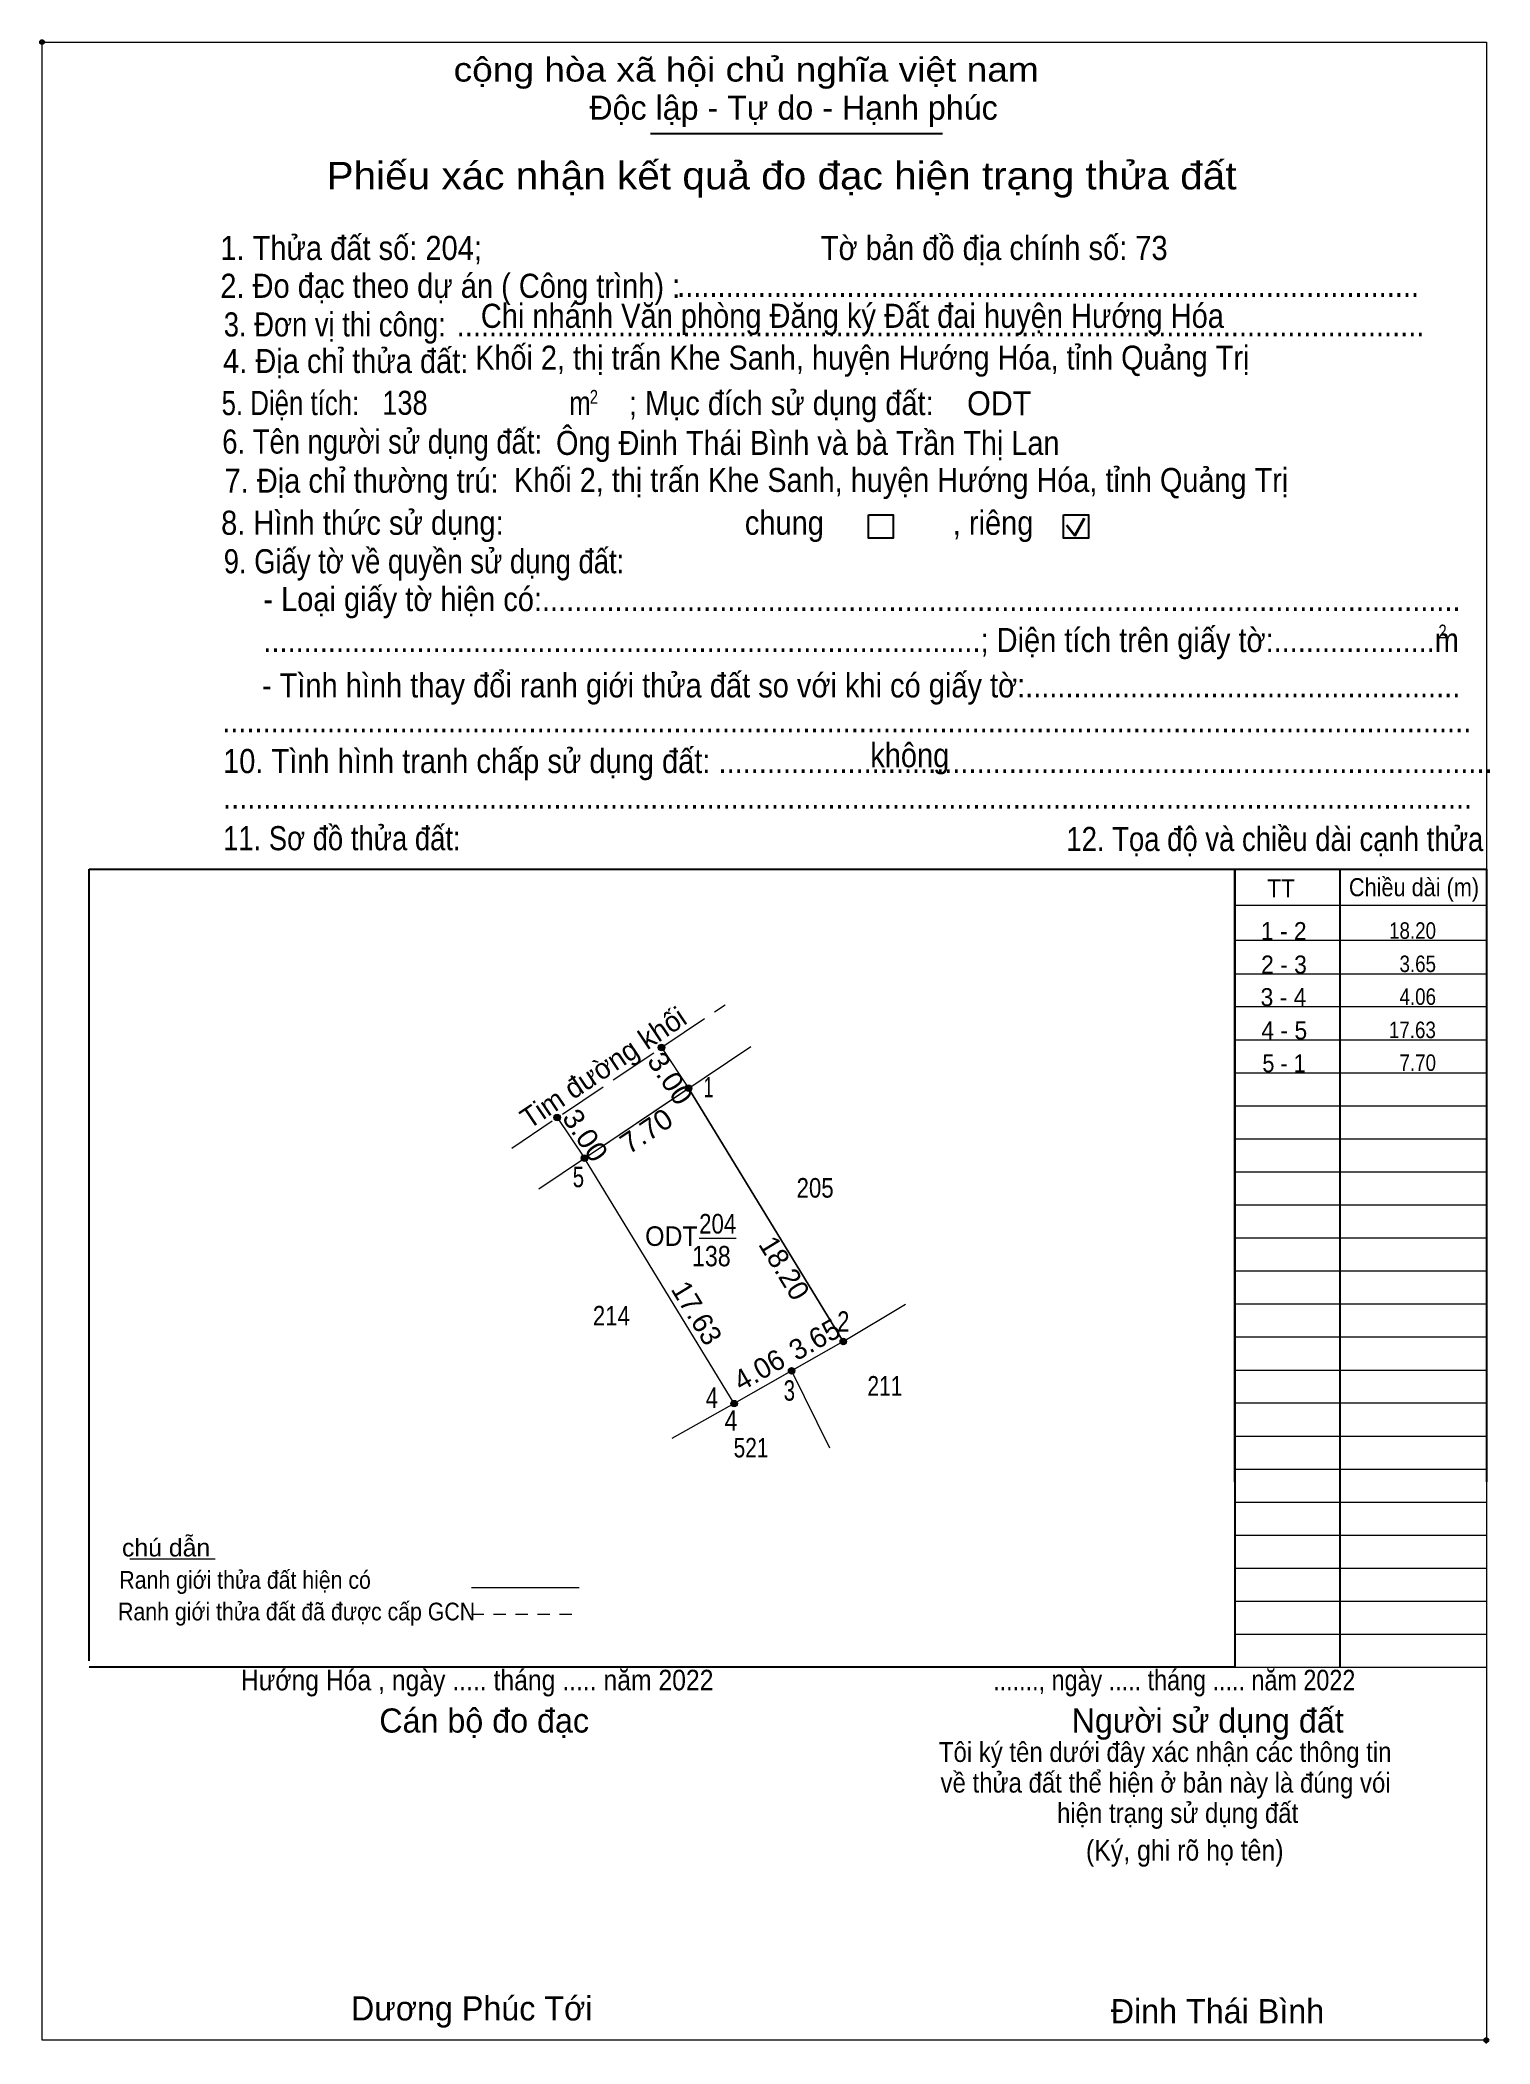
# Model space of a CAD drawing. Header units: metres. Extents: x 551394 to 551482, y 1839259 to 1839382.
import ezdxf
from ezdxf.enums import TextEntityAlignment as Align

# ---------------------------------------------------------------- set-up
doc = ezdxf.new("R2010")
doc.units = ezdxf.units.M
doc.header["$LTSCALE"] = 0.5
doc.header["$PDMODE"] = 32
doc.header["$PDSIZE"] = 0.25
doc.linetypes.add('LONG_DASHED', pattern=[7.5, 6, -1.5])
doc.linetypes.add('SHORT_DASHED', pattern=[2.7, 1.5, -1.2])
for name, color, linetype, lineweight in [('1', 7, 'Continuous', 13), ('15', 7, 'Continuous', 13), ('17', 7, 'Continuous', 13), ('2', 7, 'Continuous', 25), ('23', 7, 'Continuous', 13), ('30', 7, 'Continuous', 13), ('6', 7, 'Continuous', 13), ('63', 7, 'Continuous', 13)]:
    doc.layers.add(name, color=color, linetype=linetype, lineweight=lineweight)
doc.layers.add('10', color=7, linetype='Continuous')

msp = doc.modelspace()

# ---------------------------------------------------------------- hatches: boundary and pattern name
at = {"layer": '63'}
for points in [[(551431.89, 1839320.22, 1), (551431.49, 1839320.22, 1)], [(551431.89, 1839320.22, 1), (551431.49, 1839320.22, 1)], [(551433.55, 1839317.72, 1), (551433.15, 1839317.72, 1)], [(551433.55, 1839317.72, 1), (551433.15, 1839317.72, 1)], [(551425.49, 1839315.92, 1), (551425.09, 1839315.92, 1)], [(551425.49, 1839315.92, 1), (551425.09, 1839315.92, 1)], [(551427.16, 1839313.43, 1), (551426.76, 1839313.43, 1)], [(551427.16, 1839313.43, 1), (551426.76, 1839313.43, 1)], [(551443.04, 1839302.19, 1), (551442.64, 1839302.19, 1)], [(551443.04, 1839302.19, 1), (551442.64, 1839302.19, 1)], [(551439.87, 1839300.39, 1), (551439.47, 1839300.39, 1)], [(551439.87, 1839300.39, 1), (551439.47, 1839300.39, 1)], [(551436.34, 1839298.38, 1), (551435.94, 1839298.38, 1)], [(551436.34, 1839298.38, 1), (551435.94, 1839298.38, 1)]]:
    msp.add_hatch(color=256, dxfattribs=at).paths.add_polyline_path(points)

# ---------------------------------------------------------------- linework, layer by layer
at = {"layer": '1'}
msp.add_line((551442.84, 1839302.19), (551433.35, 1839317.72), dxfattribs=at)
msp.add_line((551442.84, 1839302.19), (551433.35, 1839317.72), dxfattribs=at)
for points in [[(551433.35, 1839317.72), (551442.84, 1839302.19), (551436.14, 1839298.38), (551426.96, 1839313.43)], [(551433.35, 1839317.72), (551442.84, 1839302.19), (551439.67, 1839300.39), (551436.14, 1839298.38), (551426.96, 1839313.43)], [(551433.35, 1839317.72), (551442.84, 1839302.19), (551436.14, 1839298.38), (551426.96, 1839313.43)], [(551433.35, 1839317.72), (551442.84, 1839302.19), (551439.67, 1839300.39), (551436.14, 1839298.38), (551426.96, 1839313.43)]]:
    msp.add_lwpolyline(points, close=True, dxfattribs=at)
at = {"layer": '15', "linetype": 'LONG_DASHED'}
msp.add_line((551422.5, 1839314.04), (551435.59, 1839322.84), dxfattribs=at)
msp.add_line((551422.5, 1839314.04), (551435.59, 1839322.84), dxfattribs=at)
at = {"layer": '15'}
for p, q in [((551424.17, 1839311.55), (551437.16, 1839320.28)), ((551424.17, 1839311.55), (551437.16, 1839320.28)), ((551442.84, 1839302.19), (551436.14, 1839298.38)), ((551442.84, 1839302.19), (551436.14, 1839298.38))]:
    msp.add_line(p, q, dxfattribs=at)
at = {"layer": '17'}
msp.add_line((551399.09, 1839288.86), (551404.32, 1839288.86), dxfattribs=at)
at = {"layer": '2'}
for p, q in [((551431.01, 1839376.25), (551448.92, 1839376.25)), ((551396.58, 1839331.15), (551466.85, 1839331.15)), ((551396.58, 1839282.61), (551396.58, 1839331.15)), ((551466.85, 1839331.15), (551466.85, 1839282.22)), ((551466.85, 1839282.22), (551396.58, 1839282.22))]:
    msp.add_line(p, q, dxfattribs=at)
at = {"layer": '2', "lineweight": 35}
for p, q in [((551456.52, 1839352.24), (551457.03, 1839351.58)), ((551457.03, 1839351.58), (551457.64, 1839352.68))]:
    msp.add_line(p, q, dxfattribs=at)
at = {"layer": '2', "lineweight": 13}
msp.add_lwpolyline([(551393.7, 1839381.86), (551482.28, 1839381.86), (551482.28, 1839259.35), (551393.7, 1839259.35)], close=True, dxfattribs=at)
at = {"layer": '2'}
for points in [[(551444.38, 1839352.87), (551445.9, 1839352.87), (551445.9, 1839351.45), (551444.38, 1839351.45)], [(551456.35, 1839352.87), (551457.87, 1839352.87), (551457.87, 1839351.45), (551456.35, 1839351.45)]]:
    msp.add_lwpolyline(points, close=True, dxfattribs=at)
for p in [(551393.7, 1839381.86), (551482.28, 1839259.35)]:
    msp.add_point(p, dxfattribs=at)
at = {"layer": '23'}
for p, q in [((551431.69, 1839320.22), (551433.35, 1839317.72)), ((551431.69, 1839320.22), (551433.35, 1839317.72)), ((551425.29, 1839315.92), (551426.96, 1839313.43)), ((551425.29, 1839315.92), (551426.96, 1839313.43)), ((551436.14, 1839298.38), (551426.96, 1839313.43)), ((551436.14, 1839298.38), (551426.96, 1839313.43)), ((551442.84, 1839302.19), (551446.66, 1839304.48)), ((551442.84, 1839302.19), (551446.66, 1839304.48)), ((551439.67, 1839300.39), (551441.99, 1839295.66)), ((551439.67, 1839300.39), (551441.99, 1839295.66)), ((551436.14, 1839298.38), (551432.32, 1839296.24)), ((551436.14, 1839298.38), (551432.32, 1839296.24))]:
    msp.add_line(p, q, dxfattribs=at)
at = {"layer": '30', "lineweight": 25}
for p, q in [((551466.85, 1839293.59), (551466.85, 1839331.15)), ((551473.3, 1839331.15), (551473.3, 1839282.22))]:
    msp.add_line(p, q, dxfattribs=at)
at = {"layer": '30'}
for p, q in [((551466.85, 1839328.94), (551482.28, 1839328.94)), ((551466.85, 1839326.8), (551482.28, 1839326.8)), ((551466.81, 1839324.73), (551482.24, 1839324.73)), ((551466.85, 1839322.72), (551482.28, 1839322.72)), ((551466.85, 1839320.69), (551482.28, 1839320.69)), ((551466.85, 1839318.67), (551482.28, 1839318.67)), ((551466.85, 1839316.64), (551482.28, 1839316.64)), ((551466.85, 1839314.62), (551482.28, 1839314.62)), ((551466.85, 1839312.59), (551482.28, 1839312.59)), ((551466.85, 1839310.57), (551482.28, 1839310.57)), ((551466.85, 1839308.54), (551482.28, 1839308.54)), ((551466.85, 1839306.52), (551482.28, 1839306.52)), ((551466.85, 1839304.49), (551482.28, 1839304.49)), ((551466.85, 1839302.47), (551482.28, 1839302.47)), ((551466.85, 1839300.44), (551482.28, 1839300.44)), ((551466.85, 1839298.42), (551482.28, 1839298.42)), ((551466.85, 1839296.39), (551482.28, 1839296.39)), ((551466.85, 1839294.37), (551482.28, 1839294.37)), ((551466.85, 1839292.34), (551482.28, 1839292.34)), ((551466.85, 1839290.32), (551482.28, 1839290.32)), ((551466.85, 1839290.31), (551482.28, 1839290.31)), ((551466.85, 1839288.29), (551482.28, 1839288.29)), ((551466.85, 1839286.27), (551482.28, 1839286.27)), ((551466.85, 1839284.24), (551482.28, 1839284.24)), ((551466.85, 1839282.22), (551482.28, 1839282.22))]:
    msp.add_line(p, q, dxfattribs=at)
at = {"layer": '30', "lineweight": 25}
msp.add_lwpolyline([(551466.85, 1839331.15), (551482.28, 1839331.15), (551482.28, 1839293.59)], dxfattribs=at)
at = {"layer": '6'}
msp.add_line((551420.04, 1839287.1), (551426.63, 1839287.1), dxfattribs=at)
at = {"layer": '6', "linetype": 'SHORT_DASHED'}
msp.add_line((551420.04, 1839285.48), (551426.63, 1839285.48), dxfattribs=at)
at = {"layer": '63'}
msp.add_line((551434, 1839308.53), (551436.27, 1839308.53), dxfattribs=at)
msp.add_line((551434, 1839308.53), (551436.27, 1839308.53), dxfattribs=at)
for centre in [(551431.69, 1839320.22), (551431.69, 1839320.22), (551433.35, 1839317.72), (551433.35, 1839317.72), (551425.29, 1839315.92), (551425.29, 1839315.92), (551426.96, 1839313.43), (551426.96, 1839313.43), (551442.84, 1839302.19), (551442.84, 1839302.19), (551439.67, 1839300.39), (551439.67, 1839300.39), (551436.14, 1839298.38), (551436.14, 1839298.38)]:
    msp.add_circle(centre, 0.2, dxfattribs=at)

# ---------------------------------------------------------------- texts
at = {"layer": '1'}
for s, height, width, p in [('205', 1.2, 0.85, (551441.11, 1839311.01)), ('205', 1.2, 0.85, (551441.11, 1839311.01)), ('204', 1.2, 0.85, (551435.135, 1839308.81)), ('204', 1.2, 0.85, (551435.135, 1839308.81)), ('ODT', 1.2, 0.95, (551432.295, 1839308.05)), ('ODT', 1.2, 0.95, (551432.295, 1839308.05)), ('138', 1.25, 0.85, (551434.745, 1839306.8)), ('138', 1.25, 0.85, (551434.745, 1839306.8)), ('138', 1.25, 0.85, (551434.745, 1839306.8)), ('138', 1.25, 0.85, (551434.745, 1839306.8)), ('214', 1.2, 0.85, (551428.615, 1839303.17)), ('214', 1.2, 0.85, (551428.615, 1839303.17)), ('211', 1.2, 0.8, (551445.39, 1839298.87)), ('211', 1.2, 0.8, (551445.39, 1839298.87)), ('521', 1.2, 0.8, (551437.18, 1839295.08)), ('521', 1.2, 0.8, (551437.18, 1839295.08))]:
    msp.add_text(s, height=height, dxfattribs=dict(at, width=width)).set_placement(p, align=Align.CENTER)
at = {"layer": '10'}
for s, height, width, p in [('1 - 2', 1.105, 0.95, (551469.85, 1839326.8)), ('2 - 3', 1.105, 0.95, (551469.865, 1839324.75)), ('3 - 4', 1.105, 0.95, (551469.835, 1839322.75)), ('4 - 5', 1.105, 0.95, (551469.885, 1839320.71)), ('5 - 1', 1.102, 0.9, (551469.87, 1839318.7))]:
    msp.add_text(s, height=height, dxfattribs=dict(at, width=width)).set_placement(p, align=Align.CENTER)
at = {"layer": '2'}
for s, height, width, p in [('cộng hòa xã hội chủ nghĩa việt nam', 1.478, 1.15, (551418.94, 1839379.44)), ('1. Thửa đất số: 204;                                          Tờ bản đồ địa chính số: 73', 1.48, 0.9, (551404.63, 1839368.5)), ('2. Đo đạc theo dự án ( Công trình) : ', 1.479, 0.9, (551404.63, 1839366.18)), ('............................................................................................', 1.479, 0.9, (551432.65, 1839366.24)), ('3. Đơn vị thi công:', 1.479, 0.85, (551404.84, 1839363.81)), ('Chi nhánh Văn phòng Đăng ký Đất đai huyện Hướng Hóa', 1.478, 0.9, (551420.61, 1839364.34)), ('........................................................................................................................', 1.479, 0.9, (551419.13, 1839363.81)), ('4. Địa chỉ thửa đất:', 1.479, 0.9, (551404.8, 1839361.57)), ('Khối 2, thị trấn Khe Sanh, huyện Hướng Hóa, tỉnh Quảng Trị', 1.47, 0.9, (551420.26, 1839361.78)), ('5. Diện tích:', 1.479, 0.8, (551404.71, 1839358.99)), ('138', 1.47, 0.85, (551414.56, 1839359.01)), ('2', 0.8447, 0.8, (551427.29, 1839359.69)), ('; Mục đích sử dụng đất:', 1.478, 0.9, (551429.69, 1839358.99)), ('ODT', 1.47, 0.95, (551450.43, 1839358.98)), ('m', 1.478, 0.8, (551426.03, 1839358.99)), ('6. Tên người sử dụng đất:', 1.479, 0.85, (551404.75, 1839356.63)), ('Ông Đinh Thái Bình và bà Trần Thị Lan', 1.47, 0.9, (551425.22, 1839356.55)), ('7. Địa chỉ thường trú:', 1.479, 0.9, (551404.89, 1839354.23)), ('Khối 2, thị trấn Khe Sanh, huyện Hướng Hóa, tỉnh Quảng Trị', 1.47, 0.9, (551422.64, 1839354.28)), ('8. Hình thức sử dụng:', 1.479, 0.9, (551404.68, 1839351.65)), ('chung                , riêng', 1.478, 0.9, (551436.8, 1839351.65)), ('9. Giấy tờ về quyền sử dụng đất:', 1.479, 0.85, (551404.84, 1839349.29)), ('     - Loại giấy tờ hiện có:..................................................................................................................', 1.478, 0.9, (551404.8, 1839346.97)), ('     .........................................................................................; Diện tích trên giấy tờ:....................m', 1.478, 0.9, (551404.8, 1839344.46)), ('2', 0.8447, 0.8, (551479.34, 1839345.3)), ('     - Tình hình thay đổi ranh giới thửa đất so với khi có giấy tờ:......................................................', 1.478, 0.9, (551404.71, 1839341.68)), ('...........................................................................................................................................................', 1.478, 0.9, (551404.75, 1839339.53)), ('10. Tình hình tranh chấp sử dụng đất: ................................................................................................', 1.479, 0.9, (551404.8, 1839337.04)), ('không', 1.479, 0.9, (551444.49, 1839337.4)), ('...........................................................................................................................................................', 1.478, 0.9, (551404.8, 1839334.85)), ('11. Sơ đồ thửa đất:', 1.479, 0.85, (551404.8, 1839332.31)), ('12. Tọa độ và chiều dài cạnh thửa', 1.482, 0.85, (551456.52, 1839332.26)), ('Hướng Hóa , ngày ..... tháng ..... năm 2022', 1.26, 0.9, (551405.89, 1839280.8)), ('......., ngày ..... tháng ..... năm 2022', 1.26, 0.85, (551452.03, 1839280.8)), ('(Ký, ghi rõ họ tên)', 1.267, 0.9, (551457.72, 1839270.36))]:
    msp.add_text(s, height=height, dxfattribs=dict(at, width=width)).set_placement(p)
for s, height, p in [('Độc lập - Tự do - Hạnh phúc', 1.478, (551427.26, 1839377.1)), ('Cán bộ đo đạc', 1.479, (551414.38, 1839278.21)), ('Người sử dụng đất', 1.478, (551456.84, 1839278.21)), ('Dương Phúc Tới', 1.48, (551412.64, 1839260.56)), ('Đinh Thái Bình', 1.48, (551459.24, 1839260.39))]:
    msp.add_text(s, height=height, dxfattribs=at).set_placement(p)
for s, height, width, p in [('Phiếu xác nhận kết quả đo đạc hiện trạng thửa đất', 1.689, 1.1, (551439.05, 1839372.83)), ('Tôi ký tên dưới đây xác nhận các thông tin', 1.221, 0.9, (551462.58, 1839276.41)), ('về thửa đất thể hiện ở bản này là đúng vói', 1.221, 0.9, (551462.605, 1839274.53)), ('hiện trạng sử dụng đất', 1.221, 0.9, (551463.345, 1839272.67))]:
    msp.add_text(s, height=height, dxfattribs=dict(at, width=width)).set_placement(p, align=Align.CENTER)
msp.add_text('.', height=0.4225, dxfattribs=at).set_placement((551482.2678, 1839259.12), align=Align.CENTER)
at = {"layer": '30'}
for s, height, width, p in [('TT', 1.102, 0.95, (551468.83, 1839329.42)), ('Chiều dài (m)', 1.105, 0.9, (551473.85, 1839329.49))]:
    msp.add_text(s, height=height, dxfattribs=dict(at, width=width)).set_placement(p)
at = {"layer": '6'}
for s, height, width, p in [('chú dẫn', 1.083, 1.05, (551398.6, 1839289.01)), ('Ranh giới thửa đất hiện có ', 1.083, 0.9, (551398.44, 1839287.03)), ('Ranh giới thửa đất đã được cấp GCN', 1.085, 0.9, (551398.36, 1839285.09))]:
    msp.add_text(s, height=height, dxfattribs=dict(at, width=width)).set_placement(p)
at = {"layer": '63'}
for s, height, width, p in [('18.20', 1.012, 0.85, (551479.19, 1839326.88)), ('3.65', 1.012, 0.85, (551479.19, 1839324.84)), ('4.06', 1.012, 0.85, (551479.19, 1839322.83)), ('17.63', 1.012, 0.85, (551479.18, 1839320.79)), ('7.70', 1.012, 0.85, (551479.19, 1839318.78)), ('1', 1.25, 0.65, (551434.88, 1839317.16)), ('1', 1.25, 0.65, (551434.88, 1839317.16)), ('5', 1.25, 0.75, (551426.94, 1839311.65)), ('5', 1.25, 0.75, (551426.94, 1839311.65)), ('2', 1.25, 0.8, (551443.21, 1839302.79)), ('2', 1.25, 0.8, (551443.21, 1839302.79)), ('4', 1.25, 0.8, (551435.15, 1839298.12)), ('3', 1.25, 0.75, (551439.88, 1839298.56)), ('3', 1.25, 0.75, (551439.88, 1839298.56)), ('4', 1.25, 0.85, (551436.35, 1839296.72))]:
    msp.add_text(s, height=height, dxfattribs=dict(at, width=width)).set_placement(p, align=Align.RIGHT)
for s, rotation, p in [('Tim đường khối', 33.876, (551428.4616, 1839318.4598)), ('Tim đường khối', 33.876, (551428.4616, 1839318.4598)), ('18.20', 301.428, (551438.6852, 1839306.3659)), ('17.63', 301.382, (551433.3151, 1839303.6154)), ('3.65', 29.589, (551441.3864, 1839301.7754)), ('4.06', 29.657, (551437.9857, 1839299.9088))]:
    msp.add_text(s, height=1.25, rotation=rotation, dxfattribs=at).set_placement(p, align=Align.CENTER)
at = {"layer": '63', "width": 1.05}
for s, rotation, p in [('3.00', 303.584, (551431.7055, 1839317.9757)), ('3.00', 303.584, (551431.7055, 1839317.9757)), ('3.00', 303.849, (551426.4973, 1839314.4831)), ('3.00', 303.849, (551426.4973, 1839314.4831)), ('7.70', 33.876, (551431.1066, 1839314.5782))]:
    msp.add_text(s, height=1.25, rotation=rotation, dxfattribs=at).set_placement(p, align=Align.CENTER)

doc.saveas('drawing.dxf')
